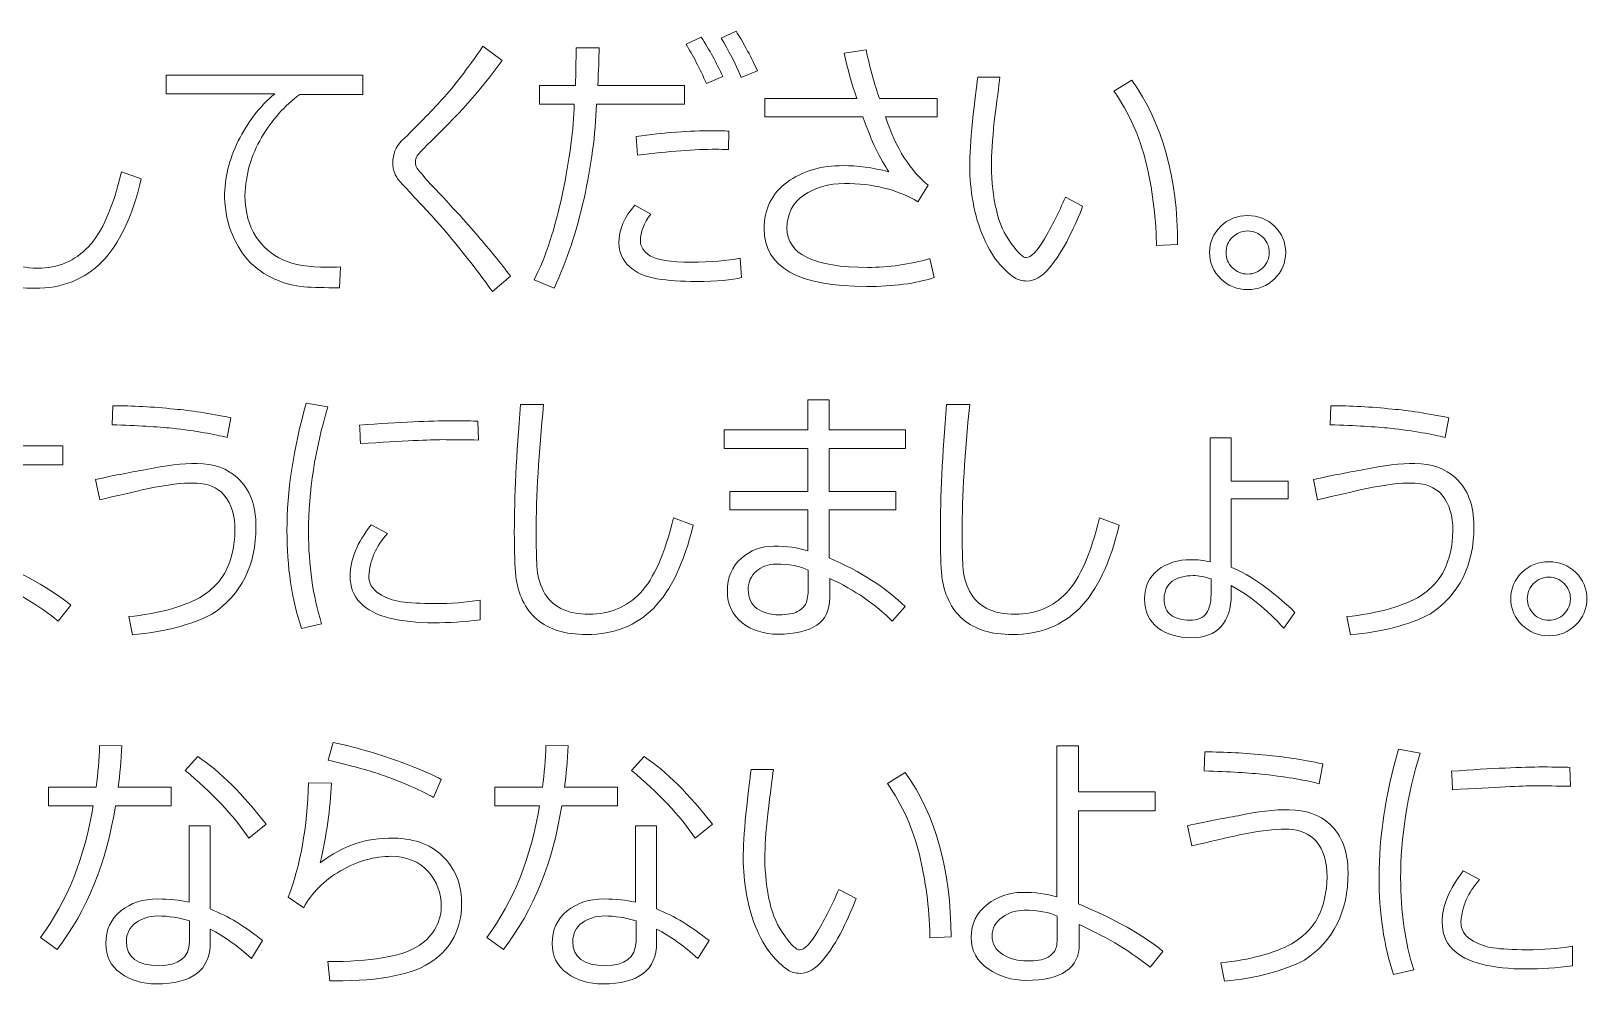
# Model space of a CAD drawing. Extents: x 0 to 812, y 0 to 300.
# Drawn here: x 673.75 to 700.71, y 147.82 to 164.34 of the extents above; entities that cross this region are included whole.
import ezdxf

# ---------------------------------------------------------------- set-up
doc = ezdxf.new("R2010")
doc.units = 0
doc.header["$MEASUREMENT"] = 0
doc.layers.add('TEMPLATE', color=216, linetype='CONTINUOUS', true_color=0x4c004c)

# ---------------------------------------------------------------- blocks, each defined once
blk = doc.blocks.new('block 3')
at = {"layer": 'TEMPLATE', "color": 214, "lineweight": 9, "true_color": 0x7f007f}
for points, knots in [([(685.732, -136.449), (685.732, -136.449), (685.451, -136.573), (685.451, -136.573), (685.334, -136.311), (685.216, -136.083), (685.098, -135.89), (685.098, -135.89), (685.361, -135.768), (685.361, -135.768), (685.503, -135.987), (685.626, -136.214), (685.732, -136.449)], [0, 0, 0, 0, 1, 1, 1, 2, 2, 2, 3, 3, 3, 4, 4, 4, 4]), ([(686.335, -136.349), (686.335, -136.349), (686.055, -136.464), (686.055, -136.464), (685.945, -136.211), (685.829, -135.986), (685.705, -135.787), (685.705, -135.787), (685.964, -135.663), (685.964, -135.663), (686.077, -135.837), (686.2, -136.065), (686.335, -136.349)], [0, 0, 0, 0, 1, 1, 1, 2, 2, 2, 3, 3, 3, 4, 4, 4, 4]), ([(675.657, -138.226), (675.502, -138.877), (675.274, -139.356), (674.973, -139.662), (674.672, -139.968), (674.285, -140.121), (673.811, -140.121), (673.626, -140.121), (673.461, -140.099), (673.318, -140.055), (673.175, -140.011), (673.052, -139.945), (672.949, -139.858), (672.847, -139.771), (672.764, -139.662), (672.703, -139.531), (672.641, -139.4), (672.601, -139.258), (672.584, -139.105), (672.567, -138.952), (672.559, -138.699), (672.559, -138.346), (672.559, -137.745), (672.595, -137.008), (672.666, -136.134), (672.666, -136.134), (673.067, -136.134), (673.067, -136.134), (672.98, -136.972), (672.937, -137.716), (672.937, -138.365), (672.937, -138.592), (672.941, -138.782), (672.949, -138.938), (672.957, -139.093), (672.995, -139.237), (673.063, -139.369), (673.13, -139.501), (673.231, -139.601), (673.364, -139.669), (673.498, -139.737), (673.663, -139.771), (673.86, -139.771), (674.213, -139.771), (674.507, -139.647), (674.743, -139.399), (674.978, -139.151), (675.168, -138.718), (675.315, -138.099), (675.315, -138.099), (675.657, -138.226), (675.657, -138.226)], [0, 0, 0, 0, 1, 1, 1, 2, 2, 2, 3, 3, 3, 4, 4, 4, 5, 5, 5, 6, 6, 6, 7, 7, 7, 8, 8, 8, 9, 9, 9, 10, 10, 10, 11, 11, 11, 12, 12, 12, 13, 13, 13, 14, 14, 14, 15, 15, 15, 16, 16, 16, 17, 17, 17, 17]), ([(682.053, -139.908), (682.053, -139.908), (681.741, -140.177), (681.741, -140.177), (681.425, -139.734), (681.075, -139.296), (680.691, -138.863), (680.592, -138.759), (680.499, -138.66), (680.414, -138.567), (680.328, -138.473), (680.252, -138.391), (680.184, -138.321), (680.117, -138.251), (680.071, -138.187), (680.049, -138.129), (680.026, -138.07), (680.015, -138.01), (680.015, -137.948), (680.015, -137.795), (680.066, -137.668), (680.168, -137.567), (680.437, -137.305), (680.672, -137.064), (680.873, -136.844), (681.074, -136.625), (681.309, -136.318), (681.577, -135.924), (681.577, -135.924), (681.909, -136.175), (681.909, -136.175), (681.558, -136.664), (681.121, -137.154), (680.601, -137.648), (680.514, -137.732), (680.46, -137.791), (680.439, -137.823), (680.418, -137.856), (680.408, -137.894), (680.408, -137.938), (680.408, -137.977), (680.415, -138.008), (680.43, -138.031), (680.444, -138.054), (680.505, -138.127), (680.61, -138.25), (681.002, -138.664), (681.298, -138.986), (681.495, -139.217), (681.693, -139.449), (681.879, -139.679), (682.053, -139.908)], [0, 0, 0, 0, 1, 1, 1, 2, 2, 2, 3, 3, 3, 4, 4, 4, 5, 5, 5, 6, 6, 6, 7, 7, 7, 8, 8, 8, 9, 9, 9, 10, 10, 10, 11, 11, 11, 12, 12, 12, 13, 13, 13, 14, 14, 14, 15, 15, 15, 16, 16, 16, 17, 17, 17, 17]), ([(683.589, -135.951), (683.589, -136.133), (683.581, -136.351), (683.567, -136.605), (683.567, -136.605), (685.073, -136.605), (685.073, -136.605), (685.073, -136.605), (685.073, -136.93), (685.073, -136.93), (685.073, -136.93), (683.545, -136.93), (683.545, -136.93), (683.527, -137.451), (683.455, -137.995), (683.329, -138.562), (683.202, -139.129), (683.03, -139.647), (682.812, -140.116), (682.812, -140.116), (682.463, -139.974), (682.463, -139.974), (682.665, -139.582), (682.829, -139.083), (682.955, -138.479), (683.081, -137.874), (683.149, -137.358), (683.159, -136.93), (683.159, -136.93), (682.559, -136.93), (682.559, -136.93), (682.559, -136.93), (682.559, -136.605), (682.559, -136.605), (682.559, -136.605), (683.181, -136.605), (683.181, -136.605), (683.188, -136.395), (683.191, -136.177), (683.191, -135.951), (683.191, -135.951), (683.589, -135.951), (683.589, -135.951)], [0, 0, 0, 0, 1, 1, 1, 2, 2, 2, 3, 3, 3, 4, 4, 4, 5, 5, 5, 6, 6, 6, 7, 7, 7, 8, 8, 8, 9, 9, 9, 10, 10, 10, 11, 11, 11, 12, 12, 12, 13, 13, 13, 14, 14, 14, 14]), ([(689.394, -139.935), (689.078, -140.038), (688.69, -140.089), (688.23, -140.089), (687.043, -140.089), (686.45, -139.756), (686.45, -139.09), (686.45, -138.745), (686.582, -138.476), (686.846, -138.284), (687.109, -138.091), (687.434, -137.994), (687.82, -137.994), (688.062, -137.994), (688.327, -138.029), (688.613, -138.099), (688.463, -137.888), (688.312, -137.571), (688.159, -137.149), (688.159, -137.149), (686.46, -137.149), (686.46, -137.149), (686.46, -137.149), (686.46, -136.83), (686.46, -136.83), (686.46, -136.83), (688.056, -136.83), (688.056, -136.83), (687.972, -136.585), (687.898, -136.324), (687.837, -136.046), (687.837, -136.046), (688.217, -135.99), (688.217, -135.99), (688.286, -136.307), (688.363, -136.587), (688.449, -136.83), (688.449, -136.83), (689.45, -136.83), (689.45, -136.83), (689.45, -136.83), (689.45, -137.149), (689.45, -137.149), (689.45, -137.149), (688.552, -137.149), (688.552, -137.149), (688.741, -137.701), (688.988, -138.095), (689.294, -138.331), (689.294, -138.331), (689.116, -138.619), (689.116, -138.619), (688.761, -138.409), (688.336, -138.304), (687.842, -138.304), (687.568, -138.304), (687.334, -138.372), (687.138, -138.507), (686.943, -138.642), (686.846, -138.832), (686.846, -139.076), (686.846, -139.532), (687.312, -139.759), (688.244, -139.759), (688.611, -139.759), (688.969, -139.708), (689.321, -139.606), (689.321, -139.606), (689.394, -139.935), (689.394, -139.935)], [0, 0, 0, 0, 1, 1, 1, 2, 2, 2, 3, 3, 3, 4, 4, 4, 5, 5, 5, 6, 6, 6, 7, 7, 7, 8, 8, 8, 9, 9, 9, 10, 10, 10, 11, 11, 11, 12, 12, 12, 13, 13, 13, 14, 14, 14, 15, 15, 15, 16, 16, 16, 17, 17, 17, 18, 18, 18, 19, 19, 19, 20, 20, 20, 21, 21, 21, 22, 22, 22, 23, 23, 23, 23]), ([(679.497, -136.759), (679.497, -136.759), (678.403, -136.759), (678.403, -136.759), (678.14, -136.954), (677.919, -137.204), (677.741, -137.507), (677.562, -137.811), (677.466, -138.146), (677.451, -138.512), (677.459, -138.803), (677.523, -139.04), (677.642, -139.222), (677.761, -139.405), (677.917, -139.539), (678.111, -139.626), (678.304, -139.713), (678.56, -139.757), (678.879, -139.757), (678.954, -139.757), (679.031, -139.754), (679.109, -139.75), (679.109, -139.75), (679.089, -140.111), (679.089, -140.111), (679.089, -140.111), (679.08, -140.111), (679.08, -140.111), (678.837, -140.111), (678.636, -140.106), (678.475, -140.095), (678.315, -140.084), (678.146, -140.039), (677.969, -139.96), (677.792, -139.88), (677.645, -139.779), (677.529, -139.656), (677.414, -139.533), (677.316, -139.379), (677.235, -139.195), (677.155, -139.011), (677.109, -138.793), (677.1, -138.539), (677.1, -138.212), (677.179, -137.887), (677.338, -137.566), (677.496, -137.244), (677.707, -136.972), (677.969, -136.749), (677.969, -136.749), (676.087, -136.749), (676.087, -136.749), (676.087, -136.749), (676.087, -136.424), (676.087, -136.424), (676.087, -136.424), (679.497, -136.424), (679.497, -136.424), (679.497, -136.424), (679.497, -136.759), (679.497, -136.759)], [0, 0, 0, 0, 1, 1, 1, 2, 2, 2, 3, 3, 3, 4, 4, 4, 5, 5, 5, 6, 6, 6, 7, 7, 7, 8, 8, 8, 9, 9, 9, 10, 10, 10, 11, 11, 11, 12, 12, 12, 13, 13, 13, 14, 14, 14, 15, 15, 15, 16, 16, 16, 17, 17, 17, 18, 18, 18, 19, 19, 19, 20, 20, 20, 20]), ([(691.97, -138.695), (691.915, -138.85), (691.835, -139.03), (691.732, -139.237), (691.629, -139.444), (691.515, -139.621), (691.39, -139.77), (691.266, -139.919), (691.137, -139.994), (691.003, -139.994), (690.922, -139.994), (690.849, -139.974), (690.786, -139.935), (690.722, -139.896), (690.639, -139.82), (690.537, -139.708), (690.434, -139.596), (690.34, -139.442), (690.255, -139.245), (690.169, -139.049), (690.108, -138.844), (690.071, -138.629), (690.033, -138.414), (690.014, -138.205), (690.014, -138.002), (690.014, -137.819), (690.03, -137.561), (690.061, -137.228), (690.1, -136.878), (690.13, -136.622), (690.151, -136.461), (690.151, -136.461), (690.537, -136.461), (690.537, -136.461), (690.517, -136.608), (690.485, -136.863), (690.439, -137.228), (690.405, -137.553), (690.388, -137.81), (690.388, -137.999), (690.393, -138.282), (690.421, -138.537), (690.474, -138.763), (690.526, -138.989), (690.612, -139.184), (690.732, -139.345), (690.853, -139.507), (690.939, -139.588), (690.991, -139.588), (691.076, -139.588), (691.182, -139.481), (691.308, -139.265), (691.435, -139.049), (691.556, -138.807), (691.67, -138.539), (691.67, -138.539), (691.97, -138.695), (691.97, -138.695)], [0, 0, 0, 0, 1, 1, 1, 2, 2, 2, 3, 3, 3, 4, 4, 4, 5, 5, 5, 6, 6, 6, 7, 7, 7, 8, 8, 8, 9, 9, 9, 10, 10, 10, 11, 11, 11, 12, 12, 12, 13, 13, 13, 14, 14, 14, 15, 15, 15, 16, 16, 16, 17, 17, 17, 18, 18, 18, 19, 19, 19, 19]), ([(693.616, -139.364), (693.616, -139.364), (693.249, -139.376), (693.249, -139.376), (693.249, -139.376), (693.249, -139.332), (693.249, -139.332), (693.236, -138.847), (693.176, -138.382), (693.067, -137.936), (692.959, -137.49), (692.774, -137.079), (692.512, -136.705), (692.512, -136.705), (692.822, -136.515), (692.822, -136.515), (693.351, -137.254), (693.616, -138.203), (693.616, -139.364)], [0, 0, 0, 0, 1, 1, 1, 2, 2, 2, 3, 3, 3, 4, 4, 4, 5, 5, 5, 6, 6, 6, 6]), ([(685.84, -137.396), (685.84, -137.396), (685.835, -137.716), (685.835, -137.716), (685.755, -137.713), (685.682, -137.711), (685.615, -137.711), (685.26, -137.711), (684.807, -137.744), (684.255, -137.811), (684.255, -137.811), (684.231, -137.489), (684.231, -137.489), (684.721, -137.422), (685.163, -137.389), (685.556, -137.389), (685.666, -137.389), (685.76, -137.391), (685.84, -137.396)], [0, 0, 0, 0, 1, 1, 1, 2, 2, 2, 3, 3, 3, 4, 4, 4, 5, 5, 5, 6, 6, 6, 6]), ([(686.057, -139.935), (685.896, -139.979), (685.635, -140.001), (685.276, -140.001), (685.017, -140.001), (684.79, -139.986), (684.593, -139.955), (684.397, -139.924), (684.238, -139.853), (684.116, -139.742), (683.994, -139.632), (683.933, -139.497), (683.933, -139.337), (683.933, -139.106), (684.026, -138.887), (684.211, -138.68), (684.211, -138.68), (684.485, -138.834), (684.485, -138.834), (684.366, -138.994), (684.307, -139.147), (684.307, -139.296), (684.305, -139.396), (684.36, -139.483), (684.471, -139.557), (684.583, -139.63), (684.822, -139.667), (685.188, -139.667), (685.53, -139.667), (685.813, -139.645), (686.037, -139.601), (686.037, -139.601), (686.057, -139.935), (686.057, -139.935)], [0, 0, 0, 0, 1, 1, 1, 2, 2, 2, 3, 3, 3, 4, 4, 4, 5, 5, 5, 6, 6, 6, 7, 7, 7, 8, 8, 8, 9, 9, 9, 10, 10, 10, 11, 11, 11, 11]), ([(694.17, -139.501), (694.17, -139.323), (694.234, -139.172), (694.363, -139.046), (694.491, -138.921), (694.647, -138.859), (694.829, -138.859), (695.011, -138.859), (695.167, -138.921), (695.295, -139.046), (695.424, -139.172), (695.488, -139.323), (695.488, -139.501), (695.488, -139.678), (695.424, -139.829), (695.295, -139.955), (695.167, -140.08), (695.011, -140.143), (694.829, -140.143), (694.647, -140.143), (694.491, -140.08), (694.363, -139.955), (694.234, -139.829), (694.17, -139.678), (694.17, -139.501)], [0, 0, 0, 0, 1, 1, 1, 2, 2, 2, 3, 3, 3, 4, 4, 4, 5, 5, 5, 6, 6, 6, 7, 7, 7, 8, 8, 8, 8]), ([(694.455, -139.501), (694.455, -139.603), (694.492, -139.691), (694.565, -139.764), (694.639, -139.837), (694.727, -139.874), (694.829, -139.874), (694.932, -139.874), (695.019, -139.837), (695.093, -139.764), (695.166, -139.691), (695.203, -139.603), (695.203, -139.501), (695.203, -139.398), (695.166, -139.31), (695.093, -139.237), (695.019, -139.164), (694.932, -139.127), (694.829, -139.127), (694.727, -139.127), (694.639, -139.164), (694.565, -139.237), (694.492, -139.31), (694.455, -139.398), (694.455, -139.501)], [0, 0, 0, 0, 1, 1, 1, 2, 2, 2, 3, 3, 3, 4, 4, 4, 5, 5, 5, 6, 6, 6, 7, 7, 7, 8, 8, 8, 8]), ([(674.436, -145.613), (674.436, -145.613), (674.214, -145.889), (674.214, -145.889), (673.911, -145.635), (673.502, -145.388), (672.986, -145.149), (672.986, -145.149), (672.986, -145.486), (672.986, -145.486), (672.986, -145.906), (672.677, -146.116), (672.06, -146.116), (671.819, -146.116), (671.601, -146.049), (671.406, -145.917), (671.211, -145.784), (671.113, -145.602), (671.113, -145.371), (671.113, -145.132), (671.206, -144.942), (671.39, -144.801), (671.575, -144.66), (671.775, -144.59), (671.992, -144.59), (672.223, -144.59), (672.424, -144.617), (672.595, -144.67), (672.595, -144.67), (672.595, -142.051), (672.595, -142.051), (672.595, -142.051), (672.974, -142.051), (672.974, -142.051), (672.974, -142.051), (672.974, -142.849), (672.974, -142.849), (672.974, -142.849), (674.299, -142.849), (674.299, -142.849), (674.299, -142.849), (674.299, -143.179), (674.299, -143.179), (674.299, -143.179), (672.974, -143.179), (672.974, -143.179), (672.974, -143.179), (672.974, -144.79), (672.974, -144.79), (673.606, -145.057), (674.094, -145.331), (674.436, -145.613)], [0, 0, 0, 0, 1, 1, 1, 2, 2, 2, 3, 3, 3, 4, 4, 4, 5, 5, 5, 6, 6, 6, 7, 7, 7, 8, 8, 8, 9, 9, 9, 10, 10, 10, 11, 11, 11, 12, 12, 12, 13, 13, 13, 14, 14, 14, 15, 15, 15, 16, 16, 16, 17, 17, 17, 17]), ([(688.896, -145.637), (688.896, -145.637), (688.669, -145.889), (688.669, -145.889), (688.386, -145.601), (688.025, -145.354), (687.588, -145.149), (687.588, -145.149), (687.588, -145.486), (687.588, -145.486), (687.588, -145.906), (687.287, -146.116), (686.687, -146.116), (686.446, -146.116), (686.24, -146.049), (686.069, -145.917), (685.898, -145.784), (685.813, -145.602), (685.813, -145.371), (685.813, -145.132), (685.893, -144.942), (686.053, -144.801), (686.213, -144.66), (686.402, -144.59), (686.618, -144.59), (686.841, -144.59), (687.038, -144.617), (687.209, -144.67), (687.209, -144.67), (687.209, -143.96), (687.209, -143.96), (687.209, -143.96), (685.854, -143.96), (685.854, -143.96), (685.854, -143.96), (685.854, -143.64), (685.854, -143.64), (685.854, -143.64), (687.209, -143.64), (687.209, -143.64), (687.209, -143.64), (687.209, -142.895), (687.209, -142.895), (687.209, -142.895), (685.759, -142.895), (685.759, -142.895), (685.759, -142.895), (685.759, -142.576), (685.759, -142.576), (685.759, -142.576), (687.209, -142.576), (687.209, -142.576), (687.209, -142.576), (687.209, -142.051), (687.209, -142.051), (687.209, -142.051), (687.575, -142.051), (687.575, -142.051), (687.575, -142.051), (687.575, -142.576), (687.575, -142.576), (687.575, -142.576), (688.901, -142.576), (688.901, -142.576), (688.901, -142.576), (688.901, -142.895), (688.901, -142.895), (688.901, -142.895), (687.575, -142.895), (687.575, -142.895), (687.575, -142.895), (687.575, -143.64), (687.575, -143.64), (687.575, -143.64), (688.735, -143.64), (688.735, -143.64), (688.735, -143.64), (688.735, -143.96), (688.735, -143.96), (688.735, -143.96), (687.575, -143.96), (687.575, -143.96), (687.575, -143.96), (687.575, -144.79), (687.575, -144.79), (688.127, -145.033), (688.567, -145.315), (688.896, -145.637)], [0, 0, 0, 0, 1, 1, 1, 2, 2, 2, 3, 3, 3, 4, 4, 4, 5, 5, 5, 6, 6, 6, 7, 7, 7, 8, 8, 8, 9, 9, 9, 10, 10, 10, 11, 11, 11, 12, 12, 12, 13, 13, 13, 14, 14, 14, 15, 15, 15, 16, 16, 16, 17, 17, 17, 18, 18, 18, 19, 19, 19, 20, 20, 20, 21, 21, 21, 22, 22, 22, 23, 23, 23, 24, 24, 24, 25, 25, 25, 26, 26, 26, 27, 27, 27, 28, 28, 28, 29, 29, 29, 29]), ([(677.207, -142.363), (677.207, -142.363), (677.144, -142.708), (677.144, -142.708), (676.932, -142.649), (676.614, -142.595), (676.191, -142.546), (675.94, -142.52), (675.594, -142.5), (675.151, -142.485), (675.151, -142.485), (675.164, -142.156), (675.164, -142.156), (675.504, -142.156), (675.859, -142.175), (676.23, -142.214), (676.509, -142.237), (676.834, -142.287), (677.207, -142.363)], [0, 0, 0, 0, 1, 1, 1, 2, 2, 2, 3, 3, 3, 4, 4, 4, 5, 5, 5, 6, 6, 6, 6]), ([(678.782, -145.935), (678.782, -145.935), (678.432, -146.016), (678.432, -146.016), (678.265, -145.513), (678.181, -144.948), (678.181, -144.321), (678.181, -143.638), (678.292, -142.901), (678.515, -142.11), (678.515, -142.11), (678.891, -142.175), (678.891, -142.175), (678.667, -142.916), (678.555, -143.638), (678.555, -144.341), (678.555, -144.919), (678.63, -145.45), (678.782, -145.935)], [0, 0, 0, 0, 1, 1, 1, 2, 2, 2, 3, 3, 3, 4, 4, 4, 5, 5, 5, 6, 6, 6, 6]), ([(685.22, -144.226), (685.065, -144.877), (684.837, -145.356), (684.536, -145.662), (684.235, -145.968), (683.847, -146.121), (683.374, -146.121), (683.188, -146.121), (683.024, -146.099), (682.881, -146.055), (682.737, -146.011), (682.614, -145.945), (682.512, -145.858), (682.409, -145.771), (682.327, -145.662), (682.265, -145.531), (682.203, -145.4), (682.164, -145.258), (682.147, -145.105), (682.13, -144.952), (682.121, -144.699), (682.121, -144.346), (682.121, -143.745), (682.157, -143.008), (682.229, -142.134), (682.229, -142.134), (682.629, -142.134), (682.629, -142.134), (682.543, -142.972), (682.5, -143.716), (682.5, -144.365), (682.5, -144.592), (682.504, -144.782), (682.512, -144.938), (682.52, -145.093), (682.558, -145.237), (682.625, -145.369), (682.693, -145.501), (682.793, -145.601), (682.927, -145.669), (683.06, -145.737), (683.225, -145.771), (683.423, -145.771), (683.776, -145.771), (684.07, -145.647), (684.305, -145.399), (684.54, -145.151), (684.731, -144.718), (684.878, -144.099), (684.878, -144.099), (685.22, -144.226), (685.22, -144.226)], [0, 0, 0, 0, 1, 1, 1, 2, 2, 2, 3, 3, 3, 4, 4, 4, 5, 5, 5, 6, 6, 6, 7, 7, 7, 8, 8, 8, 9, 9, 9, 10, 10, 10, 11, 11, 11, 12, 12, 12, 13, 13, 13, 14, 14, 14, 15, 15, 15, 16, 16, 16, 17, 17, 17, 17]), ([(692.602, -144.226), (692.448, -144.877), (692.22, -145.356), (691.919, -145.662), (691.617, -145.968), (691.23, -146.121), (690.756, -146.121), (690.571, -146.121), (690.406, -146.099), (690.263, -146.055), (690.12, -146.011), (689.997, -145.945), (689.895, -145.858), (689.792, -145.771), (689.71, -145.662), (689.648, -145.531), (689.586, -145.4), (689.547, -145.258), (689.53, -145.105), (689.513, -144.952), (689.504, -144.699), (689.504, -144.346), (689.504, -143.745), (689.54, -143.008), (689.612, -142.134), (689.612, -142.134), (690.012, -142.134), (690.012, -142.134), (689.925, -142.972), (689.882, -143.716), (689.882, -144.365), (689.882, -144.592), (689.887, -144.782), (689.895, -144.938), (689.903, -145.093), (689.941, -145.237), (690.008, -145.369), (690.076, -145.501), (690.176, -145.601), (690.31, -145.669), (690.443, -145.737), (690.608, -145.771), (690.805, -145.771), (691.159, -145.771), (691.453, -145.647), (691.688, -145.399), (691.923, -145.151), (692.114, -144.718), (692.261, -144.099), (692.261, -144.099), (692.602, -144.226), (692.602, -144.226)], [0, 0, 0, 0, 1, 1, 1, 2, 2, 2, 3, 3, 3, 4, 4, 4, 5, 5, 5, 6, 6, 6, 7, 7, 7, 8, 8, 8, 9, 9, 9, 10, 10, 10, 11, 11, 11, 12, 12, 12, 13, 13, 13, 14, 14, 14, 15, 15, 15, 16, 16, 16, 17, 17, 17, 17]), ([(698.313, -142.363), (698.313, -142.363), (698.249, -142.708), (698.249, -142.708), (698.038, -142.649), (697.72, -142.595), (697.297, -142.546), (697.046, -142.52), (696.7, -142.5), (696.257, -142.485), (696.257, -142.485), (696.269, -142.156), (696.269, -142.156), (696.609, -142.156), (696.965, -142.175), (697.336, -142.214), (697.614, -142.237), (697.94, -142.287), (698.313, -142.363)], [0, 0, 0, 0, 1, 1, 1, 2, 2, 2, 3, 3, 3, 4, 4, 4, 5, 5, 5, 6, 6, 6, 6]), ([(681.501, -142.751), (681.275, -142.747), (681.063, -142.744), (680.867, -142.744), (680.676, -142.744), (680.205, -142.767), (679.453, -142.812), (679.453, -142.739), (679.448, -142.632), (679.438, -142.49), (680.146, -142.441), (680.673, -142.417), (681.018, -142.417), (681.246, -142.417), (681.403, -142.42), (681.489, -142.424), (681.489, -142.424), (681.501, -142.751), (681.501, -142.751)], [0, 0, 0, 0, 1, 1, 1, 2, 2, 2, 3, 3, 3, 4, 4, 4, 5, 5, 5, 6, 6, 6, 6]), ([(695.649, -145.737), (695.649, -145.737), (695.456, -146.011), (695.456, -146.011), (695.157, -145.684), (694.853, -145.438), (694.545, -145.273), (694.545, -145.273), (694.545, -145.427), (694.545, -145.427), (694.544, -145.668), (694.485, -145.853), (694.369, -145.983), (694.252, -146.112), (694.078, -146.177), (693.847, -146.177), (693.618, -146.177), (693.426, -146.119), (693.273, -146.005), (693.12, -145.89), (693.044, -145.722), (693.044, -145.501), (693.044, -145.289), (693.12, -145.123), (693.273, -145.004), (693.426, -144.884), (693.619, -144.824), (693.85, -144.824), (693.957, -144.824), (694.066, -144.837), (694.177, -144.863), (694.177, -144.863), (694.177, -142.71), (694.177, -142.71), (694.177, -142.71), (694.543, -142.71), (694.543, -142.71), (694.543, -142.71), (694.543, -143.464), (694.543, -143.464), (694.543, -143.464), (695.532, -143.464), (695.532, -143.464), (695.532, -143.464), (695.532, -143.77), (695.532, -143.77), (695.532, -143.77), (694.543, -143.77), (694.543, -143.77), (694.543, -143.77), (694.543, -144.954), (694.543, -144.954), (694.883, -145.094), (695.252, -145.355), (695.649, -145.737)], [0, 0, 0, 0, 1, 1, 1, 2, 2, 2, 3, 3, 3, 4, 4, 4, 5, 5, 5, 6, 6, 6, 7, 7, 7, 8, 8, 8, 9, 9, 9, 10, 10, 10, 11, 11, 11, 12, 12, 12, 13, 13, 13, 14, 14, 14, 15, 15, 15, 16, 16, 16, 17, 17, 17, 18, 18, 18, 18]), ([(677.644, -144.25), (677.644, -144.923), (677.393, -145.427), (676.89, -145.764), (676.519, -145.956), (676.056, -146.078), (675.503, -146.128), (675.503, -146.128), (675.442, -145.811), (675.442, -145.811), (675.943, -145.76), (676.351, -145.651), (676.667, -145.483), (676.905, -145.339), (677.068, -145.159), (677.158, -144.945), (677.248, -144.731), (677.288, -144.493), (677.278, -144.231), (677.263, -143.982), (677.186, -143.79), (677.046, -143.655), (676.903, -143.541), (676.737, -143.488), (676.55, -143.496), (676.382, -143.49), (676.119, -143.522), (675.759, -143.594), (675.538, -143.646), (675.264, -143.709), (674.937, -143.784), (674.937, -143.784), (674.863, -143.435), (674.863, -143.435), (675.181, -143.365), (675.473, -143.307), (675.74, -143.262), (676.08, -143.189), (676.375, -143.154), (676.623, -143.159), (676.913, -143.159), (677.148, -143.242), (677.326, -143.408), (677.538, -143.6), (677.644, -143.881), (677.644, -144.25)], [0, 0, 0, 0, 1, 1, 1, 2, 2, 2, 3, 3, 3, 4, 4, 4, 5, 5, 5, 6, 6, 6, 7, 7, 7, 8, 8, 8, 9, 9, 9, 10, 10, 10, 11, 11, 11, 12, 12, 12, 13, 13, 13, 14, 14, 14, 15, 15, 15, 15]), ([(698.75, -144.25), (698.75, -144.923), (698.498, -145.427), (697.995, -145.764), (697.624, -145.956), (697.162, -146.078), (696.609, -146.128), (696.609, -146.128), (696.547, -145.811), (696.547, -145.811), (697.049, -145.76), (697.457, -145.651), (697.773, -145.483), (698.011, -145.339), (698.174, -145.159), (698.264, -144.945), (698.353, -144.731), (698.393, -144.493), (698.384, -144.231), (698.369, -143.982), (698.292, -143.79), (698.151, -143.655), (698.008, -143.541), (697.843, -143.488), (697.656, -143.496), (697.488, -143.49), (697.225, -143.522), (696.865, -143.594), (696.643, -143.646), (696.369, -143.709), (696.042, -143.784), (696.042, -143.784), (695.969, -143.435), (695.969, -143.435), (696.286, -143.365), (696.578, -143.307), (696.845, -143.262), (697.185, -143.189), (697.48, -143.154), (697.729, -143.159), (698.019, -143.159), (698.253, -143.242), (698.432, -143.408), (698.644, -143.6), (698.75, -143.881), (698.75, -144.25)], [0, 0, 0, 0, 1, 1, 1, 2, 2, 2, 3, 3, 3, 4, 4, 4, 5, 5, 5, 6, 6, 6, 7, 7, 7, 8, 8, 8, 9, 9, 9, 10, 10, 10, 11, 11, 11, 12, 12, 12, 13, 13, 13, 14, 14, 14, 15, 15, 15, 15]), ([(681.531, -145.864), (681.256, -145.9), (680.988, -145.918), (680.727, -145.918), (680.438, -145.918), (680.182, -145.891), (679.962, -145.836), (679.741, -145.782), (679.572, -145.694), (679.453, -145.574), (679.334, -145.453), (679.275, -145.297), (679.275, -145.105), (679.275, -144.825), (679.397, -144.53), (679.641, -144.219), (679.641, -144.219), (679.924, -144.37), (679.924, -144.37), (679.724, -144.59), (679.616, -144.836), (679.6, -145.107), (679.6, -145.234), (679.657, -145.335), (679.774, -145.41), (679.89, -145.485), (680.019, -145.533), (680.16, -145.553), (680.301, -145.573), (680.497, -145.584), (680.749, -145.586), (681.023, -145.584), (681.283, -145.564), (681.531, -145.525), (681.531, -145.525), (681.531, -145.864), (681.531, -145.864)], [0, 0, 0, 0, 1, 1, 1, 2, 2, 2, 3, 3, 3, 4, 4, 4, 5, 5, 5, 6, 6, 6, 7, 7, 7, 8, 8, 8, 9, 9, 9, 10, 10, 10, 11, 11, 11, 12, 12, 12, 12]), ([(687.214, -145.359), (687.214, -145.359), (687.214, -145.005), (687.214, -145.005), (687.076, -144.935), (686.889, -144.9), (686.655, -144.9), (686.523, -144.9), (686.41, -144.941), (686.315, -145.022), (686.221, -145.103), (686.174, -145.211), (686.174, -145.344), (686.174, -145.486), (686.225, -145.594), (686.326, -145.668), (686.428, -145.742), (686.555, -145.779), (686.706, -145.779), (686.852, -145.779), (686.959, -145.761), (687.025, -145.725), (687.091, -145.689), (687.137, -145.648), (687.165, -145.601), (687.193, -145.553), (687.209, -145.473), (687.214, -145.359)], [0, 0, 0, 0, 1, 1, 1, 2, 2, 2, 3, 3, 3, 4, 4, 4, 5, 5, 5, 6, 6, 6, 7, 7, 7, 8, 8, 8, 9, 9, 9, 9]), ([(699.389, -145.501), (699.389, -145.323), (699.453, -145.172), (699.582, -145.046), (699.711, -144.921), (699.866, -144.859), (700.048, -144.859), (700.23, -144.859), (700.386, -144.921), (700.515, -145.046), (700.643, -145.172), (700.708, -145.323), (700.708, -145.501), (700.708, -145.678), (700.643, -145.829), (700.515, -145.955), (700.386, -146.08), (700.23, -146.143), (700.048, -146.143), (699.866, -146.143), (699.711, -146.08), (699.582, -145.955), (699.453, -145.829), (699.389, -145.678), (699.389, -145.501)], [0, 0, 0, 0, 1, 1, 1, 2, 2, 2, 3, 3, 3, 4, 4, 4, 5, 5, 5, 6, 6, 6, 7, 7, 7, 8, 8, 8, 8]), ([(694.194, -145.159), (694.085, -145.12), (693.981, -145.1), (693.884, -145.1), (693.736, -145.1), (693.615, -145.133), (693.523, -145.199), (693.43, -145.265), (693.383, -145.365), (693.383, -145.498), (693.383, -145.633), (693.424, -145.73), (693.506, -145.787), (693.587, -145.845), (693.693, -145.874), (693.823, -145.874), (693.965, -145.874), (694.062, -145.833), (694.115, -145.752), (694.167, -145.671), (694.194, -145.564), (694.194, -145.432), (694.194, -145.432), (694.194, -145.159), (694.194, -145.159)], [0, 0, 0, 0, 1, 1, 1, 2, 2, 2, 3, 3, 3, 4, 4, 4, 5, 5, 5, 6, 6, 6, 7, 7, 7, 8, 8, 8, 8]), ([(699.675, -145.501), (699.675, -145.603), (699.711, -145.691), (699.785, -145.764), (699.858, -145.837), (699.946, -145.874), (700.048, -145.874), (700.151, -145.874), (700.239, -145.837), (700.312, -145.764), (700.385, -145.691), (700.422, -145.603), (700.422, -145.501), (700.422, -145.398), (700.385, -145.31), (700.312, -145.237), (700.239, -145.164), (700.151, -145.127), (700.048, -145.127), (699.946, -145.127), (699.858, -145.164), (699.785, -145.237), (699.711, -145.31), (699.675, -145.398), (699.675, -145.501)], [0, 0, 0, 0, 1, 1, 1, 2, 2, 2, 3, 3, 3, 4, 4, 4, 5, 5, 5, 6, 6, 6, 7, 7, 7, 8, 8, 8, 8]), ([(680.856, -148.634), (680.856, -148.634), (680.719, -148.944), (680.719, -148.944), (680.633, -148.895), (680.508, -148.834), (680.344, -148.76), (680.181, -148.686), (679.999, -148.614), (679.799, -148.545), (679.598, -148.476), (679.297, -148.394), (678.893, -148.3), (678.893, -148.3), (678.981, -147.99), (678.981, -147.99), (679.422, -148.089), (679.815, -148.204), (680.16, -148.334), (680.505, -148.464), (680.737, -148.564), (680.856, -148.634)], [0, 0, 0, 0, 1, 1, 1, 2, 2, 2, 3, 3, 3, 4, 4, 4, 5, 5, 5, 6, 6, 6, 7, 7, 7, 7]), ([(675.319, -148.051), (675.307, -148.306), (675.287, -148.545), (675.258, -148.766), (675.258, -148.766), (676.173, -148.766), (676.173, -148.766), (676.173, -148.766), (676.173, -149.091), (676.173, -149.091), (676.173, -149.091), (675.209, -149.091), (675.209, -149.091), (675.057, -150.067), (674.721, -150.897), (674.198, -151.581), (674.198, -151.581), (673.912, -151.371), (673.912, -151.371), (674.375, -150.746), (674.678, -149.986), (674.823, -149.091), (674.823, -149.091), (674.049, -149.091), (674.049, -149.091), (674.049, -149.091), (674.049, -148.766), (674.049, -148.766), (674.049, -148.766), (674.875, -148.766), (674.875, -148.766), (674.907, -148.529), (674.927, -148.288), (674.933, -148.046), (674.933, -148.046), (675.319, -148.051), (675.319, -148.051)], [0, 0, 0, 0, 1, 1, 1, 2, 2, 2, 3, 3, 3, 4, 4, 4, 5, 5, 5, 6, 6, 6, 7, 7, 7, 8, 8, 8, 9, 9, 9, 10, 10, 10, 11, 11, 11, 12, 12, 12, 12]), ([(677.819, -149.411), (677.819, -149.411), (677.518, -149.65), (677.518, -149.65), (677.25, -149.251), (676.882, -148.86), (676.415, -148.476), (676.415, -148.476), (676.635, -148.234), (676.635, -148.234), (677.027, -148.501), (677.422, -148.893), (677.819, -149.411)], [0, 0, 0, 0, 1, 1, 1, 2, 2, 2, 3, 3, 3, 4, 4, 4, 4]), ([(683.053, -148.051), (683.042, -148.306), (683.022, -148.545), (682.992, -148.766), (682.992, -148.766), (683.908, -148.766), (683.908, -148.766), (683.908, -148.766), (683.908, -149.091), (683.908, -149.091), (683.908, -149.091), (682.943, -149.091), (682.943, -149.091), (682.792, -150.067), (682.455, -150.897), (681.933, -151.581), (681.933, -151.581), (681.647, -151.371), (681.647, -151.371), (682.109, -150.746), (682.413, -149.986), (682.558, -149.091), (682.558, -149.091), (681.784, -149.091), (681.784, -149.091), (681.784, -149.091), (681.784, -148.766), (681.784, -148.766), (681.784, -148.766), (682.609, -148.766), (682.609, -148.766), (682.642, -148.529), (682.661, -148.288), (682.668, -148.046), (682.668, -148.046), (683.053, -148.051), (683.053, -148.051)], [0, 0, 0, 0, 1, 1, 1, 2, 2, 2, 3, 3, 3, 4, 4, 4, 5, 5, 5, 6, 6, 6, 7, 7, 7, 8, 8, 8, 9, 9, 9, 10, 10, 10, 11, 11, 11, 12, 12, 12, 12]), ([(685.553, -149.411), (685.553, -149.411), (685.253, -149.65), (685.253, -149.65), (684.985, -149.251), (684.617, -148.86), (684.149, -148.476), (684.149, -148.476), (684.369, -148.234), (684.369, -148.234), (684.762, -148.501), (685.156, -148.893), (685.553, -149.411)], [0, 0, 0, 0, 1, 1, 1, 2, 2, 2, 3, 3, 3, 4, 4, 4, 4]), ([(693.361, -151.613), (693.361, -151.613), (693.139, -151.889), (693.139, -151.889), (692.836, -151.635), (692.427, -151.388), (691.911, -151.149), (691.911, -151.149), (691.911, -151.486), (691.911, -151.486), (691.911, -151.906), (691.603, -152.116), (690.986, -152.116), (690.745, -152.116), (690.527, -152.049), (690.331, -151.917), (690.136, -151.784), (690.038, -151.602), (690.038, -151.371), (690.038, -151.132), (690.131, -150.942), (690.315, -150.801), (690.5, -150.66), (690.701, -150.59), (690.917, -150.59), (691.148, -150.59), (691.349, -150.617), (691.52, -150.67), (691.52, -150.67), (691.52, -148.051), (691.52, -148.051), (691.52, -148.051), (691.899, -148.051), (691.899, -148.051), (691.899, -148.051), (691.899, -148.849), (691.899, -148.849), (691.899, -148.849), (693.225, -148.849), (693.225, -148.849), (693.225, -148.849), (693.225, -149.179), (693.225, -149.179), (693.225, -149.179), (691.899, -149.179), (691.899, -149.179), (691.899, -149.179), (691.899, -150.79), (691.899, -150.79), (692.532, -151.057), (693.019, -151.331), (693.361, -151.613)], [0, 0, 0, 0, 1, 1, 1, 2, 2, 2, 3, 3, 3, 4, 4, 4, 5, 5, 5, 6, 6, 6, 7, 7, 7, 8, 8, 8, 9, 9, 9, 10, 10, 10, 11, 11, 11, 12, 12, 12, 13, 13, 13, 14, 14, 14, 15, 15, 15, 16, 16, 16, 17, 17, 17, 17]), ([(696.132, -148.363), (696.132, -148.363), (696.069, -148.708), (696.069, -148.708), (695.857, -148.649), (695.54, -148.595), (695.117, -148.547), (694.866, -148.52), (694.519, -148.5), (694.076, -148.485), (694.076, -148.485), (694.089, -148.156), (694.089, -148.156), (694.429, -148.156), (694.784, -148.175), (695.155, -148.214), (695.434, -148.237), (695.759, -148.287), (696.132, -148.363)], [0, 0, 0, 0, 1, 1, 1, 2, 2, 2, 3, 3, 3, 4, 4, 4, 5, 5, 5, 6, 6, 6, 6]), ([(697.707, -151.935), (697.707, -151.935), (697.358, -152.016), (697.358, -152.016), (697.19, -151.513), (697.106, -150.948), (697.106, -150.321), (697.106, -149.638), (697.218, -148.9), (697.441, -148.109), (697.441, -148.109), (697.816, -148.175), (697.816, -148.175), (697.592, -148.916), (697.48, -149.638), (697.48, -150.341), (697.48, -150.919), (697.555, -151.45), (697.707, -151.935)], [0, 0, 0, 0, 1, 1, 1, 2, 2, 2, 3, 3, 3, 4, 4, 4, 5, 5, 5, 6, 6, 6, 6]), ([(688.044, -150.695), (687.988, -150.85), (687.909, -151.03), (687.806, -151.237), (687.702, -151.444), (687.588, -151.621), (687.464, -151.77), (687.339, -151.919), (687.21, -151.994), (687.077, -151.994), (686.995, -151.994), (686.923, -151.974), (686.86, -151.935), (686.796, -151.896), (686.713, -151.82), (686.611, -151.708), (686.508, -151.596), (686.414, -151.442), (686.328, -151.245), (686.243, -151.049), (686.182, -150.844), (686.144, -150.629), (686.107, -150.414), (686.088, -150.205), (686.088, -150.002), (686.088, -149.819), (686.104, -149.561), (686.135, -149.228), (686.173, -148.878), (686.204, -148.622), (686.225, -148.461), (686.225, -148.461), (686.611, -148.461), (686.611, -148.461), (686.591, -148.607), (686.559, -148.863), (686.513, -149.228), (686.479, -149.553), (686.462, -149.81), (686.462, -149.999), (686.467, -150.282), (686.495, -150.537), (686.547, -150.763), (686.599, -150.989), (686.685, -151.184), (686.806, -151.345), (686.926, -151.507), (687.013, -151.588), (687.065, -151.588), (687.149, -151.588), (687.255, -151.481), (687.382, -151.265), (687.509, -151.049), (687.629, -150.807), (687.743, -150.539), (687.743, -150.539), (688.044, -150.695), (688.044, -150.695)], [0, 0, 0, 0, 1, 1, 1, 2, 2, 2, 3, 3, 3, 4, 4, 4, 5, 5, 5, 6, 6, 6, 7, 7, 7, 8, 8, 8, 9, 9, 9, 10, 10, 10, 11, 11, 11, 12, 12, 12, 13, 13, 13, 14, 14, 14, 15, 15, 15, 16, 16, 16, 17, 17, 17, 18, 18, 18, 19, 19, 19, 19]), ([(689.689, -151.364), (689.689, -151.364), (689.323, -151.376), (689.323, -151.376), (689.323, -151.376), (689.323, -151.332), (689.323, -151.332), (689.31, -150.847), (689.249, -150.382), (689.141, -149.936), (689.033, -149.49), (688.848, -149.079), (688.586, -148.705), (688.586, -148.705), (688.896, -148.515), (688.896, -148.515), (689.425, -149.254), (689.689, -150.203), (689.689, -151.364)], [0, 0, 0, 0, 1, 1, 1, 2, 2, 2, 3, 3, 3, 4, 4, 4, 5, 5, 5, 6, 6, 6, 6]), ([(700.426, -148.751), (700.2, -148.747), (699.989, -148.744), (699.792, -148.744), (699.601, -148.744), (699.13, -148.767), (698.378, -148.812), (698.378, -148.739), (698.373, -148.632), (698.364, -148.49), (699.072, -148.441), (699.598, -148.417), (699.943, -148.417), (700.171, -148.417), (700.328, -148.42), (700.414, -148.424), (700.414, -148.424), (700.426, -148.751), (700.426, -148.751)], [0, 0, 0, 0, 1, 1, 1, 2, 2, 2, 3, 3, 3, 4, 4, 4, 5, 5, 5, 6, 6, 6, 6]), ([(678.922, -152.126), (678.922, -152.126), (678.888, -151.791), (678.888, -151.791), (679.634, -151.788), (680.145, -151.704), (680.422, -151.541), (680.698, -151.377), (680.843, -151.143), (680.856, -150.839), (680.853, -150.601), (680.777, -150.398), (680.628, -150.229), (680.479, -150.059), (680.269, -149.971), (679.999, -149.965), (679.695, -149.965), (679.398, -150.049), (679.11, -150.218), (678.822, -150.386), (678.609, -150.599), (678.471, -150.856), (678.471, -150.856), (678.202, -150.675), (678.202, -150.675), (678.414, -150.132), (678.532, -149.47), (678.556, -148.691), (678.556, -148.691), (678.952, -148.7), (678.952, -148.7), (678.932, -149.14), (678.868, -149.599), (678.759, -150.077), (678.964, -149.926), (679.164, -149.816), (679.359, -149.748), (679.555, -149.679), (679.779, -149.647), (680.033, -149.65), (680.413, -149.658), (680.705, -149.774), (680.912, -149.997), (681.119, -150.22), (681.217, -150.489), (681.208, -150.805), (681.201, -151.221), (681.035, -151.546), (680.711, -151.778), (680.386, -152.01), (679.815, -152.126), (678.998, -152.126), (678.998, -152.126), (678.922, -152.126), (678.922, -152.126)], [0, 0, 0, 0, 1, 1, 1, 2, 2, 2, 3, 3, 3, 4, 4, 4, 5, 5, 5, 6, 6, 6, 7, 7, 7, 8, 8, 8, 9, 9, 9, 10, 10, 10, 11, 11, 11, 12, 12, 12, 13, 13, 13, 14, 14, 14, 15, 15, 15, 16, 16, 16, 17, 17, 17, 18, 18, 18, 18]), ([(696.569, -150.25), (696.569, -150.923), (696.318, -151.427), (695.815, -151.764), (695.444, -151.956), (694.982, -152.078), (694.428, -152.128), (694.428, -152.128), (694.367, -151.811), (694.367, -151.811), (694.869, -151.76), (695.277, -151.651), (695.593, -151.483), (695.83, -151.339), (695.994, -151.159), (696.083, -150.945), (696.173, -150.731), (696.213, -150.493), (696.203, -150.231), (696.188, -149.982), (696.111, -149.79), (695.971, -149.655), (695.828, -149.541), (695.663, -149.488), (695.476, -149.496), (695.308, -149.49), (695.044, -149.522), (694.685, -149.594), (694.463, -149.646), (694.189, -149.709), (693.862, -149.784), (693.862, -149.784), (693.788, -149.435), (693.788, -149.435), (694.106, -149.365), (694.398, -149.307), (694.665, -149.262), (695.005, -149.188), (695.3, -149.154), (695.549, -149.159), (695.838, -149.159), (696.073, -149.242), (696.252, -149.408), (696.463, -149.6), (696.569, -149.881), (696.569, -150.25)], [0, 0, 0, 0, 1, 1, 1, 2, 2, 2, 3, 3, 3, 4, 4, 4, 5, 5, 5, 6, 6, 6, 7, 7, 7, 8, 8, 8, 9, 9, 9, 10, 10, 10, 11, 11, 11, 12, 12, 12, 13, 13, 13, 14, 14, 14, 15, 15, 15, 15]), ([(677.76, -151.427), (677.76, -151.427), (677.565, -151.737), (677.565, -151.737), (677.337, -151.526), (677.099, -151.356), (676.852, -151.227), (676.852, -151.227), (676.852, -151.459), (676.852, -151.459), (676.852, -151.938), (676.541, -152.177), (675.919, -152.177), (675.678, -152.177), (675.472, -152.115), (675.3, -151.991), (675.129, -151.868), (675.043, -151.697), (675.043, -151.479), (675.043, -151.239), (675.129, -151.051), (675.302, -150.912), (675.474, -150.774), (675.688, -150.705), (675.944, -150.705), (676.144, -150.705), (676.325, -150.724), (676.486, -150.763), (676.486, -150.763), (676.486, -149.44), (676.486, -149.44), (676.486, -149.44), (676.852, -149.44), (676.852, -149.44), (676.852, -149.44), (676.852, -150.878), (676.852, -150.878), (677.16, -151.002), (677.462, -151.185), (677.76, -151.427)], [0, 0, 0, 0, 1, 1, 1, 2, 2, 2, 3, 3, 3, 4, 4, 4, 5, 5, 5, 6, 6, 6, 7, 7, 7, 8, 8, 8, 9, 9, 9, 10, 10, 10, 11, 11, 11, 12, 12, 12, 13, 13, 13, 13]), ([(685.495, -151.427), (685.495, -151.427), (685.299, -151.737), (685.299, -151.737), (685.072, -151.526), (684.834, -151.356), (684.587, -151.227), (684.587, -151.227), (684.587, -151.459), (684.587, -151.459), (684.587, -151.938), (684.276, -152.177), (683.654, -152.177), (683.413, -152.177), (683.207, -152.115), (683.035, -151.991), (682.863, -151.868), (682.778, -151.697), (682.778, -151.479), (682.778, -151.239), (682.864, -151.051), (683.036, -150.912), (683.209, -150.774), (683.423, -150.705), (683.679, -150.705), (683.879, -150.705), (684.059, -150.724), (684.22, -150.763), (684.22, -150.763), (684.22, -149.44), (684.22, -149.44), (684.22, -149.44), (684.587, -149.44), (684.587, -149.44), (684.587, -149.44), (684.587, -150.878), (684.587, -150.878), (684.894, -151.002), (685.197, -151.185), (685.495, -151.427)], [0, 0, 0, 0, 1, 1, 1, 2, 2, 2, 3, 3, 3, 4, 4, 4, 5, 5, 5, 6, 6, 6, 7, 7, 7, 8, 8, 8, 9, 9, 9, 10, 10, 10, 11, 11, 11, 12, 12, 12, 13, 13, 13, 13]), ([(700.456, -151.864), (700.181, -151.9), (699.913, -151.918), (699.653, -151.918), (699.363, -151.918), (699.108, -151.891), (698.887, -151.836), (698.667, -151.782), (698.497, -151.694), (698.378, -151.574), (698.259, -151.453), (698.2, -151.297), (698.2, -151.105), (698.2, -150.825), (698.322, -150.53), (698.566, -150.219), (698.566, -150.219), (698.849, -150.37), (698.849, -150.37), (698.649, -150.59), (698.541, -150.836), (698.525, -151.107), (698.525, -151.234), (698.583, -151.335), (698.699, -151.41), (698.816, -151.485), (698.944, -151.533), (699.085, -151.553), (699.226, -151.573), (699.422, -151.584), (699.674, -151.586), (699.948, -151.584), (700.208, -151.564), (700.456, -151.525), (700.456, -151.525), (700.456, -151.864), (700.456, -151.864)], [0, 0, 0, 0, 1, 1, 1, 2, 2, 2, 3, 3, 3, 4, 4, 4, 5, 5, 5, 6, 6, 6, 7, 7, 7, 8, 8, 8, 9, 9, 9, 10, 10, 10, 11, 11, 11, 12, 12, 12, 12]), ([(691.53, -151.359), (691.53, -151.359), (691.53, -151.005), (691.53, -151.005), (691.392, -150.935), (691.2, -150.9), (690.954, -150.9), (690.822, -150.9), (690.697, -150.941), (690.578, -151.022), (690.459, -151.103), (690.4, -151.211), (690.4, -151.344), (690.4, -151.486), (690.463, -151.594), (690.589, -151.668), (690.715, -151.742), (690.854, -151.779), (691.005, -151.779), (691.168, -151.779), (691.282, -151.761), (691.348, -151.725), (691.414, -151.689), (691.461, -151.648), (691.489, -151.601), (691.516, -151.553), (691.53, -151.473), (691.53, -151.359)], [0, 0, 0, 0, 1, 1, 1, 2, 2, 2, 3, 3, 3, 4, 4, 4, 5, 5, 5, 6, 6, 6, 7, 7, 7, 8, 8, 8, 9, 9, 9, 9]), ([(676.495, -151.086), (676.315, -151.029), (676.131, -151), (675.944, -151), (675.797, -151), (675.67, -151.04), (675.562, -151.118), (675.453, -151.197), (675.399, -151.306), (675.399, -151.444), (675.399, -151.721), (675.589, -151.859), (675.968, -151.859), (676.307, -151.859), (676.482, -151.723), (676.495, -151.449), (676.495, -151.449), (676.495, -151.086), (676.495, -151.086)], [0, 0, 0, 0, 1, 1, 1, 2, 2, 2, 3, 3, 3, 4, 4, 4, 5, 5, 5, 6, 6, 6, 6]), ([(684.23, -151.086), (684.05, -151.029), (683.866, -151), (683.679, -151), (683.532, -151), (683.405, -151.04), (683.296, -151.118), (683.188, -151.197), (683.134, -151.306), (683.134, -151.444), (683.134, -151.721), (683.324, -151.859), (683.703, -151.859), (684.041, -151.859), (684.217, -151.723), (684.23, -151.449), (684.23, -151.449), (684.23, -151.086), (684.23, -151.086)], [0, 0, 0, 0, 1, 1, 1, 2, 2, 2, 3, 3, 3, 4, 4, 4, 5, 5, 5, 6, 6, 6, 6])]:
    blk.add_open_spline(points, degree=3, knots=knots, dxfattribs=at)

msp = doc.modelspace()

# ---------------------------------------------------------------- block references
at = {"layer": 'TEMPLATE'}
msp.add_blockref('block 3', (0, 300), dxfattribs=at)

doc.saveas('drawing.dxf')
